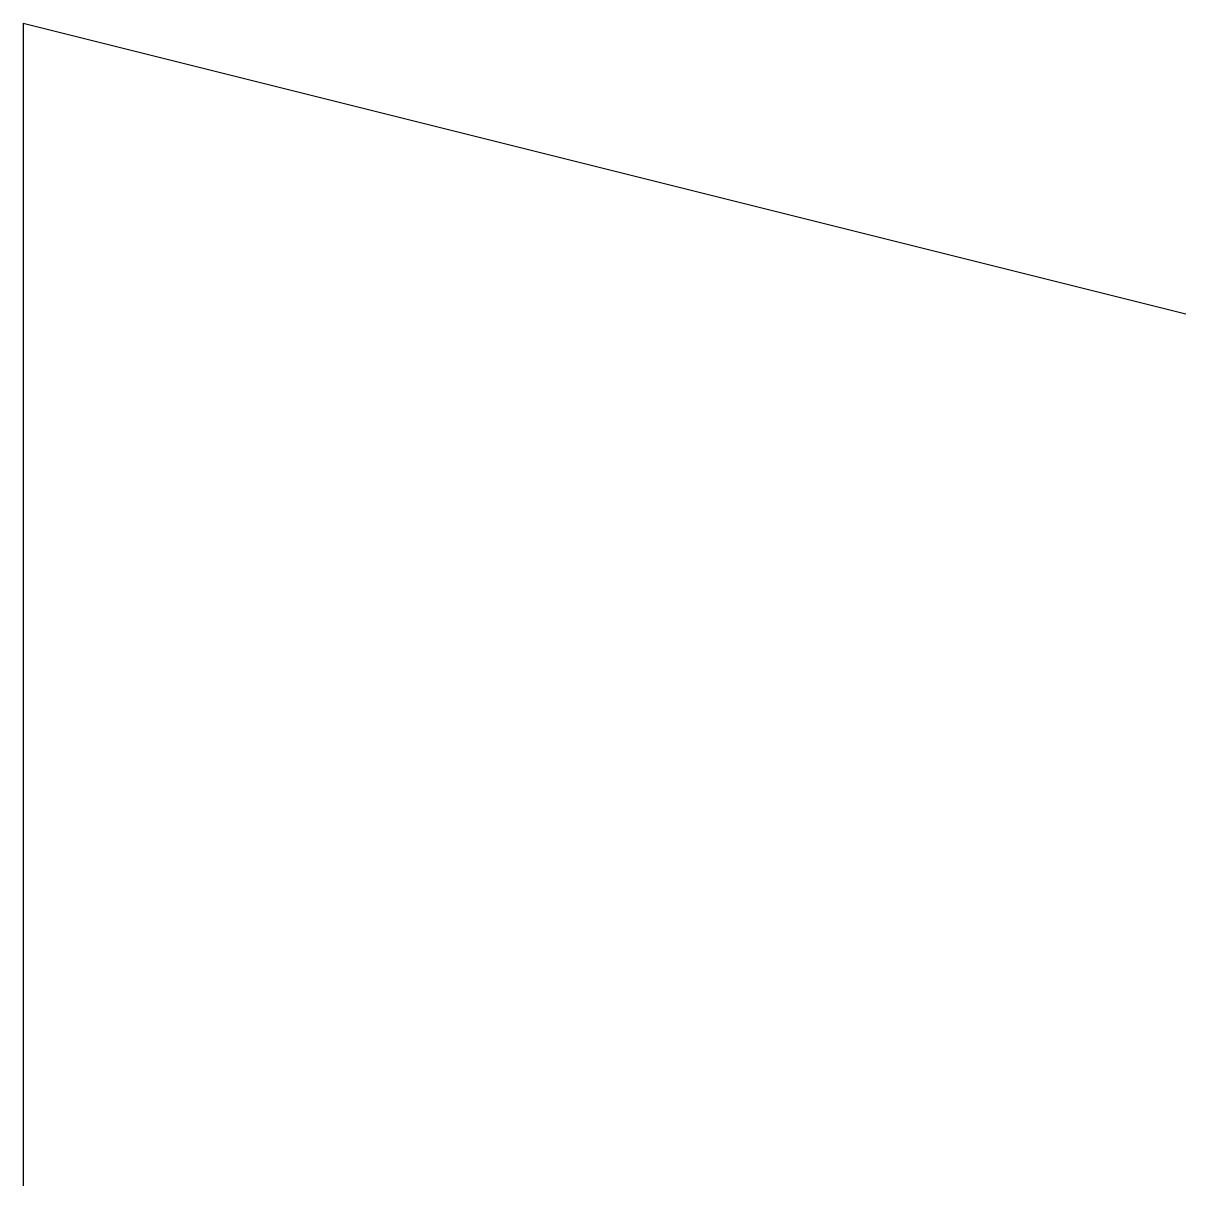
# Model space of a CAD drawing. Header units: millimetres. Extents: x 0 to 4, y 0 to 4.
import ezdxf

# ---------------------------------------------------------------- set-up
doc = ezdxf.new("R2010")
doc.units = ezdxf.units.MM

msp = doc.modelspace()

# ---------------------------------------------------------------- linework, layer by layer
for p, q in [((0, 4), (0, 4, 4)), ((0, 4, 4), (0, 0, 4)), ((0, 4, 4), (4, 3, 2)), ((4, 3), (4, 3, 2)), ((0, 0), (0, 0, 4))]:
    msp.add_line(p, q)

doc.saveas('drawing.dxf')
